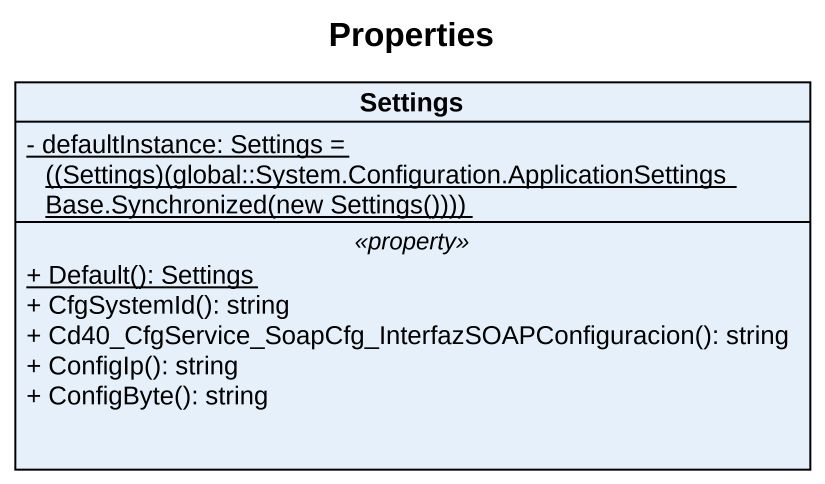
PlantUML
@startuml
title Properties
hide circle
hide empty members
skinparam classAttributeIconSize 0
class Settings {
  {static} {field} - defaultInstance: Settings = ((Settings)(global::System.Configuration.ApplicationSettingsBase.Synchronized(new Settings())))
  .. <<property>> ..
  {static} + Default(): Settings
  + CfgSystemId(): string
  + Cd40_CfgService_SoapCfg_InterfazSOAPConfiguracion(): string
  + ConfigIp(): string
  + ConfigByte(): string
}
@enduml
